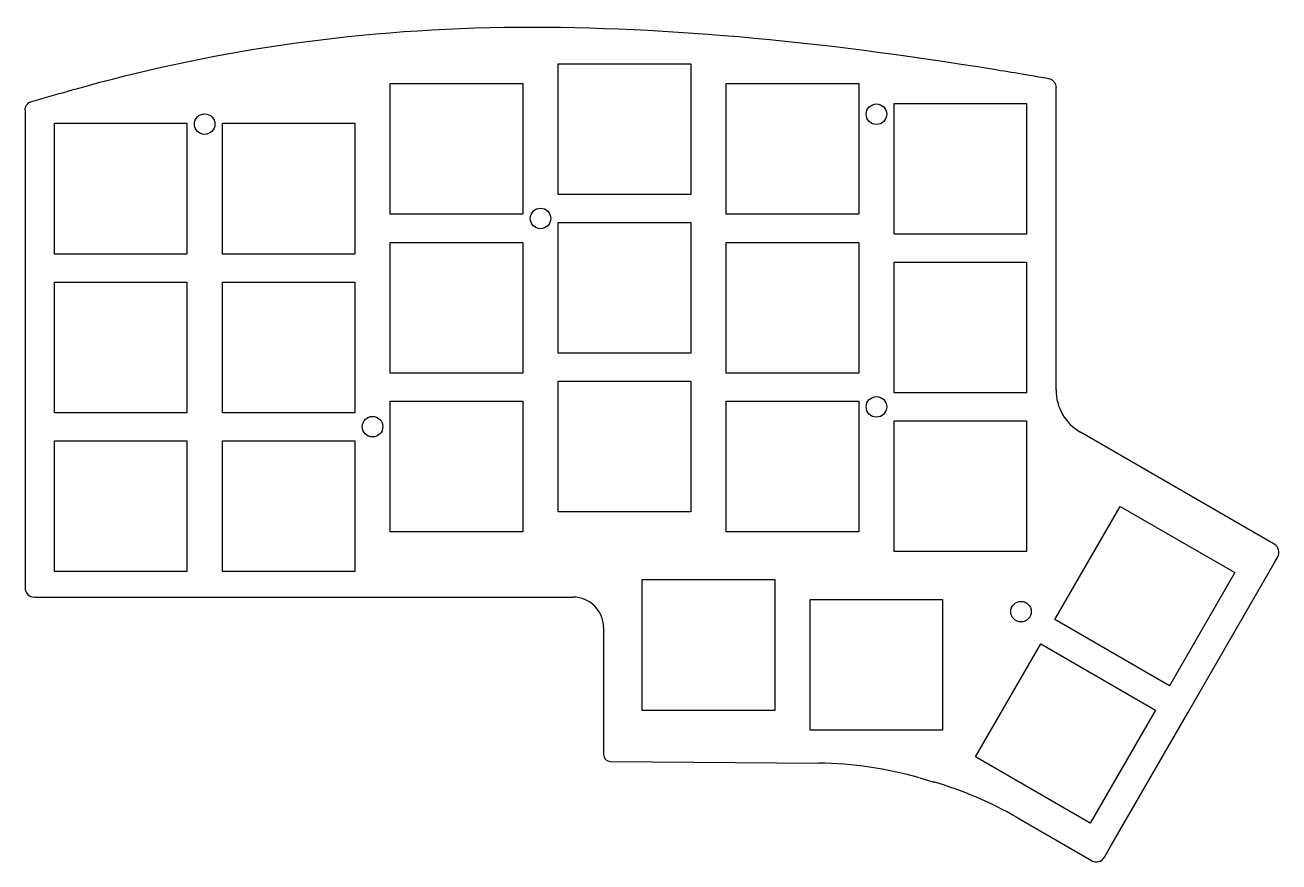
# Model space of a CAD drawing. Header units: millimetres. Extents: x 1 to 135, y -108 to -18.
import ezdxf

# ---------------------------------------------------------------- set-up
doc = ezdxf.new("R2010")
doc.units = ezdxf.units.MM
doc.layers.add('CUTOUTS', color=1, linetype='CONTINUOUS')
doc.layers.add('PERIMETER', color=5, linetype='CONTINUOUS')

msp = doc.modelspace()

# ---------------------------------------------------------------- linework, layer by layer
at = {"layer": 'CUTOUTS'}
for points in [[(71.89, -22.37), (71.89, -36.37), (57.69, -36.37), (57.69, -22.37)], [(53.89, -38.49), (39.69, -38.49), (39.69, -24.49), (53.89, -24.49)], [(89.89, -24.49), (89.89, -38.49), (75.69, -38.49), (75.69, -24.49)], [(107.89, -26.62), (107.89, -40.62), (93.69, -40.62), (93.69, -26.62)], [(17.89, -42.74), (3.69, -42.74), (3.69, -28.74), (17.89, -28.74)], [(21.69, -42.74), (21.69, -28.74), (35.89, -28.74), (35.89, -42.74)], [(57.69, -39.37), (71.89, -39.37), (71.89, -53.37), (57.69, -53.37)], [(53.89, -55.49), (39.69, -55.49), (39.69, -41.49), (53.89, -41.49)], [(75.69, -41.49), (89.89, -41.49), (89.89, -55.49), (75.69, -55.49)], [(93.69, -43.62), (107.89, -43.62), (107.89, -57.62), (93.69, -57.62)], [(3.69, -59.74), (3.69, -45.74), (17.89, -45.74), (17.89, -59.74)], [(35.89, -45.74), (35.89, -59.74), (21.69, -59.74), (21.69, -45.74)], [(57.69, -70.37), (57.69, -56.37), (71.89, -56.37), (71.89, -70.37)], [(39.69, -58.49), (53.89, -58.49), (53.89, -72.49), (39.69, -72.49)], [(75.69, -58.49), (89.89, -58.49), (89.89, -72.49), (75.69, -72.49)], [(93.69, -74.62), (93.69, -60.62), (107.89, -60.62), (107.89, -74.62)], [(17.89, -76.74), (3.69, -76.74), (3.69, -62.74), (17.89, -62.74)], [(21.69, -76.74), (21.69, -62.74), (35.89, -62.74), (35.89, -76.74)], [(130.19, -76.87), (123.19, -88.99), (110.9, -81.89), (117.9, -69.77)], [(66.69, -91.62), (66.69, -77.62), (80.89, -77.62), (80.89, -91.62)], [(84.69, -93.74), (84.69, -79.74), (98.89, -79.74), (98.89, -93.74)], [(109.4, -84.49), (121.69, -91.59), (114.69, -103.71), (102.4, -96.61)]]:
    msp.add_lwpolyline(points, close=True, dxfattribs=at)
for centre in [(91.79, -27.77), (19.79, -28.83), (55.79, -38.93), (91.79, -59.12), (37.79, -61.24), (107.29, -81.05)]:
    msp.add_circle(centre, 1.1, dxfattribs=at)
at = {"layer": 'PERIMETER'}
for p, q in [((111.04, -57.29), (111.04, -24.91)), ((0.54, -27.35), (0.54, -78.49)), ((134.43, -73.83), (113.67, -61.84)), ((134.42, -75.84), (134.8, -75.19)), ((125.17, -91.87), (134.42, -75.84)), ((1.54, -79.49), (59.29, -79.49)), ((62.54, -82.74), (62.54, -96.34)), ((116.99, -106.04), (125.17, -91.87)), ((63.29, -97.09), (85.59, -97.28)), ((96.43, -98.86), (97.93, -99.3)), ((106.87, -103.1), (114.86, -107.72)), ((116.23, -107.36), (116.99, -106.04))]:
    msp.add_line(p, q, dxfattribs=at)
for centre, radius, start, end in [((116.29, -57.29), 5.25, 180, 239.9928), ((133.93, -74.69), 1, -30.0072, 59.9928), ((1.54, -78.49), 1, 180, 270), ((59.29, -82.74), 3.25, 0, 90), ((63.29, -96.34), 0.75, 180, 269.5084), ((85.24, -137.53), 40.25, 73.8647, 89.5084), ((86.74, -137.96), 40.25, 60, 73.8647), ((115.36, -106.86), 1, 240, 330)]:
    msp.add_arc(centre, radius, start, end, dxfattribs=at)
for points, knots in [([(1.27, -26.39), (2.57, -26.02), (3.87, -25.65), (5.17, -25.29), (5.41, -25.22), (5.65, -25.15), (5.9, -25.08), (20.02, -21.09), (35.15, -18.71), (51.88, -18.46), (67.83, -18.22), (85.53, -19.87), (104.4, -22.95), (105.39, -23.11), (106.37, -23.27), (107.36, -23.44), (107.64, -23.49), (107.92, -23.54), (108.2, -23.58), (108.87, -23.7), (109.54, -23.81), (110.21, -23.93)], [-0.039201, -0.039201, -0.039201, -0.039201, 0.001923, 0.001923, 0.001923, 0.009614, 0.009614, 0.009614, 0.500556, 0.500556, 0.500556, 0.967415, 0.967415, 0.967415, 0.991782, 0.991782, 0.991782, 0.998366, 0.998366, 0.998366, 1.014311, 1.014311, 1.014311, 1.014311]), ([(110.21, -23.93), (110.34, -23.95), (110.46, -24), (110.68, -24.13), (110.78, -24.22), (110.92, -24.41), (110.96, -24.51), (111.03, -24.71), (111.04, -24.81), (111.04, -24.91)], [0, 0, 0, 0, 0.0390644, 0.0390644, 0.0781289, 0.0781289, 0.109372, 0.109372, 0.1406152, 0.1406152, 0.1406152, 0.1406152]), ([(0.54, -27.35), (0.54, -27.22), (0.57, -27.09), (0.67, -26.85), (0.74, -26.74), (0.89, -26.59), (0.96, -26.53), (1.11, -26.44), (1.19, -26.41), (1.27, -26.39)], [0, 0, 0, 0, 0.0390644, 0.0390644, 0.0781288, 0.0781288, 0.1039947, 0.1039947, 0.1298605, 0.1298605, 0.1298605, 0.1298605])]:
    msp.add_open_spline(points, degree=3, knots=knots, dxfattribs=at)

doc.saveas('drawing.dxf')
